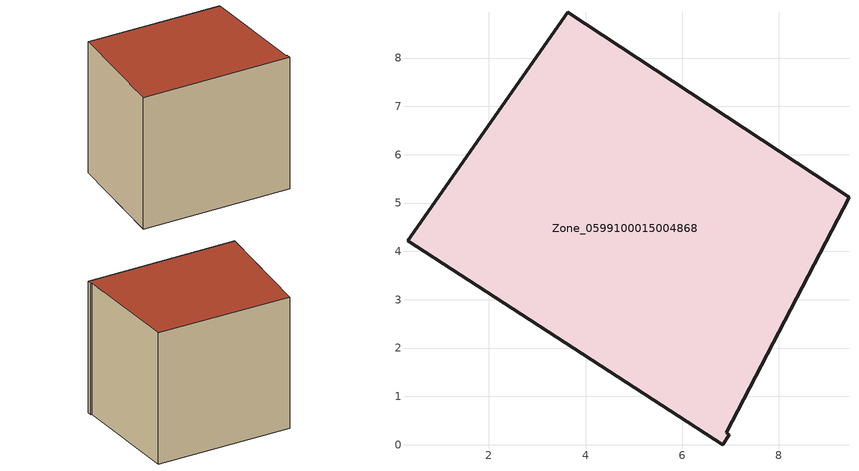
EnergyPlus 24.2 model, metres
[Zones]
Zone_0599100015004868
 floor ground (C_G): 9.45,5.12 6.91,0.25 6.97,0.21 6.84,0 0.32,4.22 3.63,8.95 z0.84
 wall outside (C_F): 3.63,8.95 0.32,4.22 6.84,0 6.97,0.21 6.91,0.25 9.45,5.12 3.63,8.95 z0.84:7.9
 roof outside (C_R): 6.91,0.25 9.45,5.12 3.63,8.95 0.32,4.22 6.84,0 6.97,0.21 z7.9
[BUILDING]
Pand.0599100015004868: North Axis=0; Terrain=City; Loads Convergence Tolerance Value=0.04; Temperature Convergence Tolerance Value=0.4; Solar Distribution=FullExterior; Maximum Number of Warmup Days=25; Minimum Number of Warmup Days=1
[Site:Location]
Rotterdam.The.Hague.AP_ZH_NLD Design_Conditions: Latitude=51.96; Longitude=4.45; Time Zone=1; Elevation=-4.5
[SITE:GROUNDTEMPERATURE:BUILDINGSURFACE]
18, 18, 18, 18, 18, 18, 18, 18, 18, 18, 18, 18
[MATERIAL] Thermal Absorptance=0.9; Solar Absorptance=0.7; Visible Absorptance=0.7
Name | Roughness | Thickness | Conductivity | Density | Specific Heat
G.TI.1965-1974 | MediumSmooth | 0.15 | 0.882353 | 540 | 1210
F.TI.1965-1974 | Rough | 0.3 | 0.697674 | 1920 | 840
R.TI.1965-1974 | MediumRough | 0.2 | 0.232558 | 1500 | 1000
[CONSTRUCTION]
C_G: G.TI.1965-1974
C_F: F.TI.1965-1974
C_R: R.TI.1965-1974
[ZONE]
Zone_0599100015004868: Type=1; Multiplier=1; Ceiling Height=Autocalculate; Volume=Autocalculate; Floor Area=autocalculate; Part of Total Floor Area=Yes
[ZONEINFILTRATION:DESIGNFLOWRATE]
Infil_Zone_0599100015004868: Zone or ZoneList or Space or SpaceList=Zone_0599100015004868; Schedule=AlwaysOn; Design Flow Rate Calculation Method=Flow/Area; Flow Rate per Floor Area=0.003; Constant Term Coefficient=1; Temperature Term Coefficient=0; Velocity Term Coefficient=0; Velocity Squared Term Coefficient=0
[HVACTEMPLATE:ZONE:IDEALLOADSAIRSYSTEM]
Zone_0599100015004868: Maximum Heating Supply Air Temperature=50; Minimum Cooling Supply Air Temperature=13; Maximum Heating Supply Air Humidity Ratio=0.0156; Minimum Cooling Supply Air Humidity Ratio=0.0077; Heating Limit=NoLimit; Cooling Limit=NoLimit; Dehumidification Control Type=ConstantSensibleHeatRatio; Cooling Sensible Heat Ratio=0.7; Dehumidification Setpoint=60; Humidification Control Type=None; Humidification Setpoint=30; Outdoor Air Method=None; Outdoor Air Flow Rate per Person=0.00944; Outdoor Air Flow Rate per Zone Floor Area=0; Outdoor Air Flow Rate per Zone=0; Demand Controlled Ventilation Type=None; Outdoor Air Economizer Type=NoEconomizer; Heat Recovery Type=None; Sensible Heat Recovery Effectiveness=0.7; Latent Heat Recovery Effectiveness=0.65
[ZONECONTROL:THERMOSTAT]
ThermostatControl_Zone_0599100015004868: Zone or ZoneList=Zone_0599100015004868; Control Type Schedule=DualSetpointControlType; Control 1=Thermostat_Zone_0599100015004868; Temperature Difference Between Cutout And Setpoint=0
[THERMOSTATSETPOINT:DUALSETPOINT]
Thermostat_Zone_0599100015004868: Heating Setpoint Temperature Schedule=HeatingSetpoint_Zone_0599100015004868; Cooling Setpoint Temperature Schedule=CoolingSetpoint_Zone_0599100015004868
[SCHEDULE:COMPACT]
HeatingSetpoint_Zone_0599100015004868: Through: 12/31, For: AllDays, Until: 24:00, 21
CoolingSetpoint_Zone_0599100015004868: Through: 12/31, For: AllDays, Until: 24:00, 24
DualSetpointControlType: Through: 12/31, For: AllDays, Until: 24:00, 4
AlwaysOn: Through: 12/31, For: AllDays, Until: 24:00, 1
